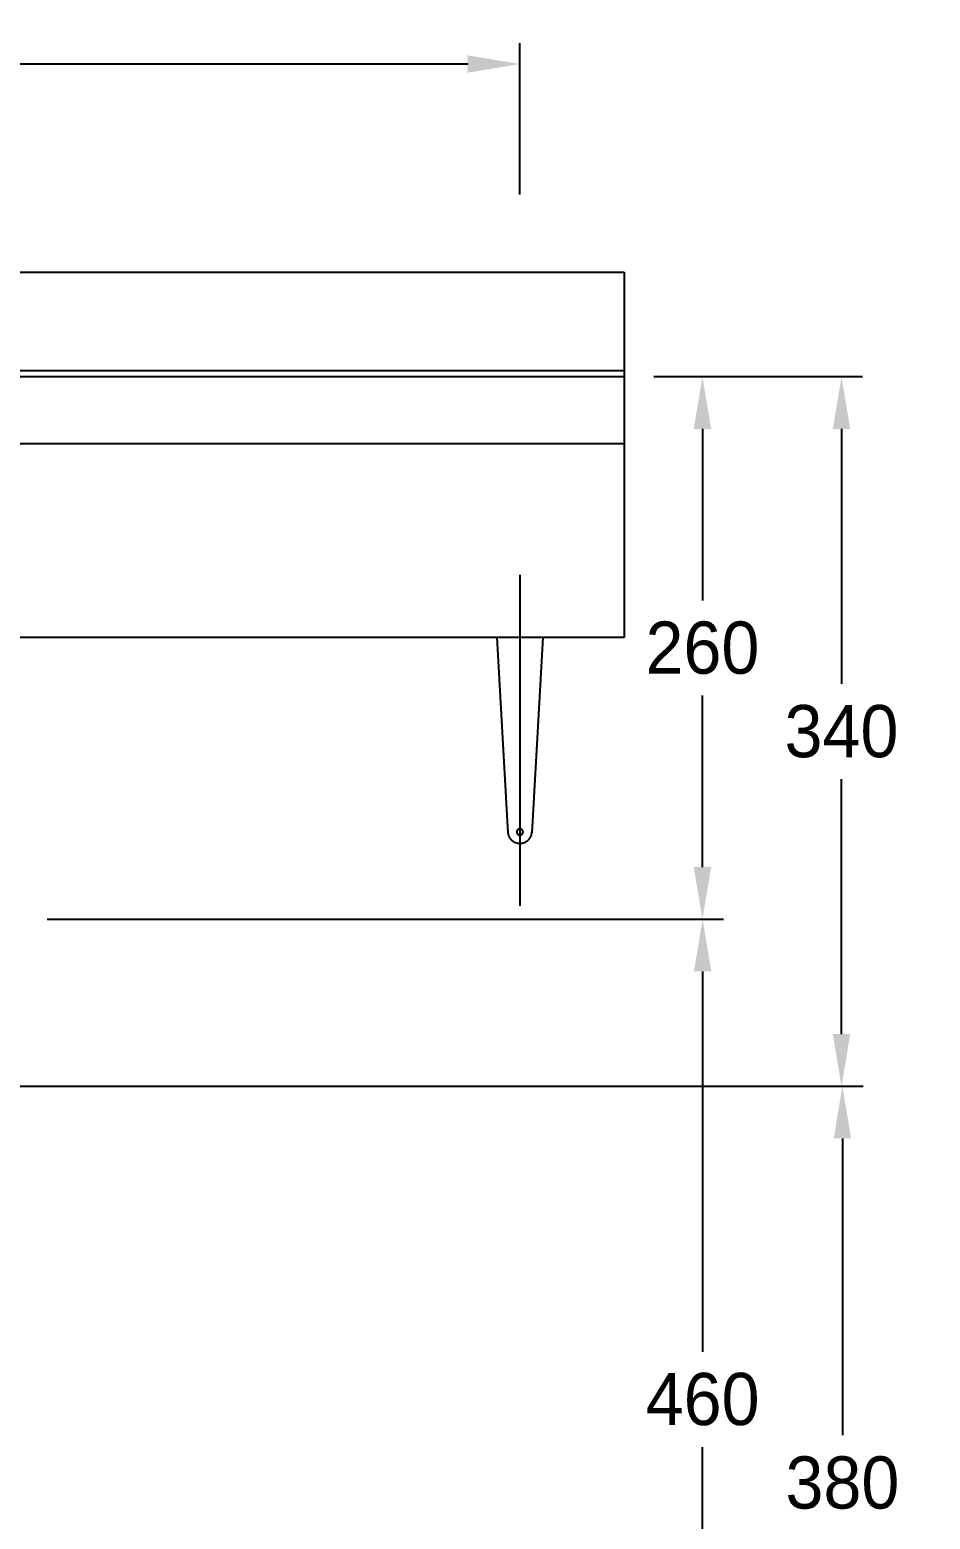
# Model space of a CAD drawing. Header units: millimetres. Extents: x 0 to 4460, y -80 to 3036.
# Drawn here: x 742 to 1173, y 355 to 1069 of the extents above; entities that cross this region are included whole.
import ezdxf
from ezdxf.lldxf.tags import DXFTag

# ---------------------------------------------------------------- set-up
doc = ezdxf.new("R2010")
doc.units = ezdxf.units.MM
doc.header["$LTSCALE"] = 0.5
doc.header["$MEASUREMENT"] = 0
for name, color, linetype in [('내부선 및 부속', 4, 'Continuous'), ('외형선', 3, 'Continuous'), ('중심선', 1, 'DASHED'), ('치수선', 7, 'Continuous')]:
    doc.layers.add(name, color=color, linetype=linetype)
doc.styles.add('____', font='')
doc.styles.get('____').set_extended_font_data('굴림')
tags = doc.linetypes.add('DASHDOT', pattern=[70, 31, -13, 13, -13]).pattern_tags.tags
tags[10:11] = [DXFTag(74, 4), DXFTag(75, 0), DXFTag(340, '0'), DXFTag(46, 0.0), DXFTag(50, 0.0), DXFTag(44, 0.0), DXFTag(45, 0.0)]
tags[8:9] = [DXFTag(74, 4), DXFTag(75, 0), DXFTag(340, '0'), DXFTag(46, 0.0), DXFTag(50, 0.0), DXFTag(44, 0.0), DXFTag(45, 0.0)]
tags[6:7] = [DXFTag(74, 4), DXFTag(75, 0), DXFTag(340, '0'), DXFTag(46, 0.0), DXFTag(50, 0.0), DXFTag(44, 0.0), DXFTag(45, 0.0)]
tags[4:5] = [DXFTag(74, 4), DXFTag(75, 0), DXFTag(340, '0'), DXFTag(46, 0.0), DXFTag(50, 0.0), DXFTag(44, 0.0), DXFTag(45, 0.0)]
tags = doc.linetypes.add('DASHED', pattern=[25.72, 12.86, -12.86]).pattern_tags.tags
tags[6:7] = [DXFTag(74, 4), DXFTag(75, 0), DXFTag(340, '0'), DXFTag(46, 0.0), DXFTag(50, 0.0), DXFTag(44, 0.0), DXFTag(45, 0.0)]
tags[4:5] = [DXFTag(74, 4), DXFTag(75, 0), DXFTag(340, '0'), DXFTag(46, 0.0), DXFTag(50, 0.0), DXFTag(44, 0.0), DXFTag(45, 0.0)]
doc.dimstyles.new('MSADIM', dxfattribs={"dimtxt": 35, "dimasz": 25, "dimexe": 10, "dimexo": 7.5, "dimgap": 0.09, "dimtad": 0, "dimtoh": 1, "dimdec": 0, "dimzin": 1, "dimdsep": 46, "dimtxsty": '____', "dimcen": 11.25, "dimadec": 0, "dimazin": 0, "dimtfac": 1, "dimtdec": 4, "dimtix": 1, "dimtmove": 0, "dimatfit": 3, "dimfxl": 1, "dimtolj": 1, "dimtzin": 1, "dimarcsym": 0})

# ---------------------------------------------------------------- blocks, each defined once
blk = doc.blocks.new('*D5')
at = {"layer": '치수선', "color": 0, "linetype": 'Continuous', "lineweight": -2, "transparency": 16777216}
for p, q in [((1040.57, 902.77), (1140.55, 902.77)), ((1130.55, 877.77), (1130.55, 755.6)), ((1130.55, 587.77), (1130.55, 709.94)), ((654.12, 562.77), (1140.55, 562.77))]:
    blk.add_line(p, q, dxfattribs=at)
at = {"layer": '치수선', "color": 0, "linetype": 'Continuous', "transparency": 16777216}
for points in [[(1126.38, 877.77), (1134.72, 877.77), (1130.55, 902.77)], [(1126.38, 587.77), (1134.72, 587.77), (1130.55, 562.77)]]:
    blk.add_solid(points, dxfattribs=at)
at = {"layer": '치수선', "color": 0, "linetype": 'Continuous', "transparency": 16777216, "insert": (1130.55, 732.77), "char_height": 25, "attachment_point": 5, "style": '____'}
blk.add_mtext('\\A1;340', dxfattribs=at)
blk = doc.blocks.new('*D13')
at = {"layer": '치수선', "color": 0, "linetype": 'Continuous', "lineweight": -2, "transparency": 16777216}
for p, q in [((1040.57, 902.77), (1073.91, 902.77)), ((1063.91, 877.77), (1063.91, 795.58)), ((1063.91, 667.77), (1063.91, 749.95)), ((749.82, 642.77), (1073.91, 642.77))]:
    blk.add_line(p, q, dxfattribs=at)
at = {"layer": '치수선', "color": 0, "linetype": 'Continuous', "transparency": 16777216}
for points in [[(1059.75, 877.77), (1068.08, 877.77), (1063.91, 902.77)], [(1059.75, 667.77), (1068.08, 667.77), (1063.91, 642.77)]]:
    blk.add_solid(points, dxfattribs=at)
at = {"layer": '치수선', "color": 0, "linetype": 'Continuous', "transparency": 16777216, "insert": (1063.91, 772.77), "char_height": 25, "attachment_point": 5, "style": '____'}
blk.add_mtext('\\A1;260', dxfattribs=at)
blk = doc.blocks.new('*D18')
at = {"layer": '치수선', "color": 0, "linetype": 'Continuous', "lineweight": -2, "transparency": 16777216}
for p, q in [((654.12, 562.77), (1140.99, 562.77)), ((1130.99, 537.77), (1130.99, 395.58)), ((1130.99, 207.77), (1130.99, 349.95)), ((1165.57, 182.77), (1120.99, 182.77))]:
    blk.add_line(p, q, dxfattribs=at)
at = {"layer": '치수선', "color": 0, "linetype": 'Continuous', "transparency": 16777216}
for points in [[(1126.83, 537.77), (1135.16, 537.77), (1130.99, 562.77)], [(1126.83, 207.77), (1135.16, 207.77), (1130.99, 182.77)]]:
    blk.add_solid(points, dxfattribs=at)
at = {"layer": '치수선', "color": 0, "linetype": 'Continuous', "transparency": 16777216, "insert": (1130.99, 372.77), "char_height": 25, "attachment_point": 5, "style": '____'}
blk.add_mtext('\\A1;380', dxfattribs=at)
blk = doc.blocks.new('*D21')
at = {"layer": '치수선', "color": 0, "linetype": 'Continuous', "lineweight": -2, "transparency": 16777216}
for p, q in [((749.82, 642.77), (1074, 642.77)), ((1064, 617.77), (1064, 435.6)), ((1064, 207.77), (1064, 389.94)), ((1095.57, 182.77), (1054, 182.77))]:
    blk.add_line(p, q, dxfattribs=at)
at = {"layer": '치수선', "color": 0, "linetype": 'Continuous', "transparency": 16777216}
for points in [[(1059.83, 617.77), (1068.17, 617.77), (1064, 642.77)], [(1059.83, 207.77), (1068.17, 207.77), (1064, 182.77)]]:
    blk.add_solid(points, dxfattribs=at)
at = {"layer": '치수선', "color": 0, "linetype": 'Continuous', "transparency": 16777216, "insert": (1064, 412.77), "char_height": 25, "attachment_point": 5, "style": '____'}
blk.add_mtext('\\A1;460', dxfattribs=at)
blk = doc.blocks.new('*D22')
at = {"layer": '치수선', "color": 0, "linetype": 'Continuous', "lineweight": -2, "transparency": 16777216}
for p, q in [((241.26, 990.06), (241.26, 1062.56)), ((976.42, 990.06), (976.42, 1062.56)), ((266.26, 1052.56), (571.69, 1052.56)), ((951.42, 1052.56), (645.99, 1052.56))]:
    blk.add_line(p, q, dxfattribs=at)
at = {"layer": '치수선', "color": 0, "linetype": 'Continuous', "transparency": 16777216}
for points in [[(266.26, 1056.72), (266.26, 1048.39), (241.26, 1052.56)], [(951.42, 1056.72), (951.42, 1048.39), (976.42, 1052.56)]]:
    blk.add_solid(points, dxfattribs=at)
at = {"layer": '치수선', "color": 0, "linetype": 'Continuous', "transparency": 16777216, "insert": (608.84, 1052.56), "char_height": 25, "attachment_point": 5, "style": '____'}
blk.add_mtext('\\A1;735', dxfattribs=at)

msp = doc.modelspace()

# ---------------------------------------------------------------- linework, layer by layer
at = {"layer": '내부선 및 부속', "linetype": 'Continuous'}
for points in [[(965.44, 777.77), (970.65, 684.19)], [(987.4, 777.77), (982.19, 684.19)], [(970.6, 685.26), (970.6, 685.12), (970.6, 684.97), (970.6, 684.83), (970.6, 684.68), (970.61, 684.54), (970.63, 684.39), (970.64, 684.25), (970.66, 684.1), (970.69, 683.95), (970.72, 683.81), (970.75, 683.66), (970.78, 683.52), (970.82, 683.38), (970.87, 683.23), (970.91, 683.09), (970.97, 682.95), (971.02, 682.81), (971.08, 682.67), (971.14, 682.54), (971.2, 682.4), (971.27, 682.27), (971.34, 682.14), (971.42, 682.01), (971.49, 681.89), (971.57, 681.76), (971.66, 681.64), (971.74, 681.52), (971.83, 681.41), (971.92, 681.29), (972.01, 681.18), (972.11, 681.08), (972.21, 680.97), (972.31, 680.87), (972.41, 680.77), (972.52, 680.67), (972.63, 680.57), (972.74, 680.48), (972.85, 680.39), (972.97, 680.3), (973.09, 680.21), (973.21, 680.13), (973.34, 680.05), (973.47, 679.97), (973.6, 679.9), (973.73, 679.83), (973.86, 679.76), (973.99, 679.7), (974.13, 679.64), (974.27, 679.58), (974.41, 679.53), (974.55, 679.48), (974.69, 679.43), (974.83, 679.39), (974.98, 679.35), (975.12, 679.32), (975.26, 679.29), (975.41, 679.26), (975.55, 679.23), (975.7, 679.21), (975.84, 679.2), (975.99, 679.19), (976.13, 679.18), (976.28, 679.17), (976.42, 679.17), (976.57, 679.17), (976.71, 679.18), (976.85, 679.19), (977, 679.2), (977.14, 679.22), (977.29, 679.24), (977.43, 679.26), (977.58, 679.29), (977.72, 679.32), (977.87, 679.35), (978.01, 679.39), (978.15, 679.43), (978.29, 679.48), (978.44, 679.53), (978.57, 679.58), (978.71, 679.64), (978.85, 679.7), (978.98, 679.77), (979.12, 679.83), (979.25, 679.9), (979.38, 679.98), (979.5, 680.05), (979.63, 680.13), (979.75, 680.22), (979.87, 680.3), (979.99, 680.39), (980.1, 680.48), (980.21, 680.58), (980.32, 680.67), (980.43, 680.77), (980.53, 680.87), (980.63, 680.98), (980.73, 681.08), (980.83, 681.19), (980.92, 681.3), (981.01, 681.41), (981.1, 681.53), (981.18, 681.65), (981.27, 681.77), (981.35, 681.89), (981.42, 682.02), (981.5, 682.15), (981.57, 682.28), (981.64, 682.41), (981.7, 682.54), (981.76, 682.68), (981.82, 682.82), (981.87, 682.96), (981.92, 683.1), (981.97, 683.24), (982.01, 683.38), (982.05, 683.53), (982.09, 683.67), (982.12, 683.81), (982.15, 683.96), (982.17, 684.11), (982.19, 684.25), (982.21, 684.4), (982.22, 684.54), (982.23, 684.69), (982.24, 684.83), (982.24, 684.98), (982.24, 685.12), (982.24, 685.27)], [(977.92, 684.61), (977.92, 684.64), (977.91, 684.67), (977.91, 684.71), (977.91, 684.74), (977.91, 684.78), (977.9, 684.81), (977.9, 684.85), (977.89, 684.88), (977.88, 684.92), (977.88, 684.95), (977.87, 684.98), (977.86, 685.02), (977.85, 685.05), (977.84, 685.09), (977.82, 685.12), (977.81, 685.16), (977.8, 685.19), (977.78, 685.23), (977.77, 685.26), (977.75, 685.3), (977.73, 685.33), (977.71, 685.36), (977.69, 685.39), (977.67, 685.43), (977.65, 685.46), (977.63, 685.49), (977.6, 685.52), (977.58, 685.55), (977.56, 685.58), (977.53, 685.61), (977.5, 685.64), (977.48, 685.67), (977.45, 685.69), (977.42, 685.72), (977.39, 685.75), (977.36, 685.77), (977.33, 685.79), (977.3, 685.82), (977.27, 685.84), (977.24, 685.86), (977.21, 685.88), (977.17, 685.9), (977.14, 685.92), (977.11, 685.94), (977.07, 685.95), (977.04, 685.97), (977, 685.99), (976.97, 686), (976.93, 686.01), (976.9, 686.03), (976.87, 686.04), (976.83, 686.05), (976.8, 686.06), (976.76, 686.07), (976.73, 686.07), (976.69, 686.08), (976.66, 686.09), (976.62, 686.09), (976.59, 686.1), (976.55, 686.1), (976.52, 686.1), (976.48, 686.1), (976.45, 686.1), (976.42, 686.11), (976.38, 686.1), (976.35, 686.1), (976.32, 686.1), (976.28, 686.1), (976.25, 686.1), (976.22, 686.09), (976.18, 686.09), (976.15, 686.08), (976.11, 686.07), (976.08, 686.07), (976.04, 686.06), (976.01, 686.05), (975.97, 686.04), (975.94, 686.03), (975.9, 686.01), (975.87, 686), (975.83, 685.99), (975.8, 685.97), (975.76, 685.95), (975.73, 685.94), (975.7, 685.92), (975.66, 685.9), (975.63, 685.88), (975.6, 685.86), (975.57, 685.84), (975.54, 685.82), (975.5, 685.79), (975.47, 685.77), (975.44, 685.75), (975.42, 685.72), (975.39, 685.69), (975.36, 685.67), (975.33, 685.64), (975.31, 685.61), (975.28, 685.58), (975.26, 685.55), (975.23, 685.52), (975.21, 685.49), (975.19, 685.46), (975.17, 685.43), (975.14, 685.39), (975.12, 685.36), (975.11, 685.33), (975.09, 685.3), (975.07, 685.26), (975.06, 685.23), (975.04, 685.19), (975.03, 685.16), (975.01, 685.12), (975, 685.09), (974.99, 685.05), (974.98, 685.02), (974.97, 684.98), (974.96, 684.95), (974.95, 684.92), (974.95, 684.88), (974.94, 684.85), (974.93, 684.81), (974.93, 684.78), (974.93, 684.74), (974.92, 684.71), (974.92, 684.67), (974.92, 684.64), (974.92, 684.61), (974.92, 684.57), (974.92, 684.54), (974.92, 684.51), (974.93, 684.47), (974.93, 684.44), (974.93, 684.4), (974.94, 684.37), (974.95, 684.34), (974.95, 684.3), (974.96, 684.27), (974.97, 684.23), (974.98, 684.2), (974.99, 684.16), (975, 684.13), (975.01, 684.09), (975.03, 684.06), (975.04, 684.02), (975.06, 683.99), (975.07, 683.95), (975.09, 683.92), (975.11, 683.89), (975.12, 683.85), (975.14, 683.82), (975.17, 683.79), (975.19, 683.76), (975.21, 683.73), (975.23, 683.69), (975.26, 683.66), (975.28, 683.63), (975.31, 683.61), (975.33, 683.58), (975.36, 683.55), (975.39, 683.52), (975.42, 683.5), (975.44, 683.47), (975.47, 683.45), (975.5, 683.42), (975.54, 683.4), (975.57, 683.38), (975.6, 683.35), (975.63, 683.33), (975.66, 683.31), (975.7, 683.3), (975.73, 683.28), (975.76, 683.26), (975.8, 683.24), (975.83, 683.23), (975.87, 683.22), (975.9, 683.2), (975.94, 683.19), (975.97, 683.18), (976.01, 683.17), (976.04, 683.16), (976.08, 683.15), (976.11, 683.14), (976.15, 683.14), (976.18, 683.13), (976.22, 683.12), (976.25, 683.12), (976.28, 683.12), (976.32, 683.11), (976.35, 683.11), (976.38, 683.11), (976.42, 683.11), (976.45, 683.11), (976.48, 683.11), (976.52, 683.11), (976.55, 683.12), (976.59, 683.12), (976.62, 683.12), (976.66, 683.13), (976.69, 683.14), (976.73, 683.14), (976.76, 683.15), (976.8, 683.16), (976.83, 683.17), (976.87, 683.18), (976.9, 683.19), (976.93, 683.2), (976.97, 683.22), (977, 683.23), (977.04, 683.24), (977.07, 683.26), (977.11, 683.28), (977.14, 683.3), (977.17, 683.31), (977.21, 683.33), (977.24, 683.35), (977.27, 683.38), (977.3, 683.4), (977.33, 683.42), (977.36, 683.45), (977.39, 683.47), (977.42, 683.5), (977.45, 683.52), (977.48, 683.55), (977.5, 683.58), (977.53, 683.61), (977.56, 683.63), (977.58, 683.66), (977.6, 683.69), (977.63, 683.73), (977.65, 683.76), (977.67, 683.79), (977.69, 683.82), (977.71, 683.85), (977.73, 683.89), (977.75, 683.92), (977.77, 683.95), (977.78, 683.99), (977.8, 684.02), (977.81, 684.06), (977.82, 684.09), (977.84, 684.13), (977.85, 684.16), (977.86, 684.2), (977.87, 684.23), (977.88, 684.27), (977.88, 684.3), (977.89, 684.34), (977.9, 684.37), (977.9, 684.4), (977.91, 684.44), (977.91, 684.47), (977.91, 684.51), (977.91, 684.54), (977.92, 684.57), (977.92, 684.61)]]:
    msp.add_lwpolyline(points, dxfattribs=at)
at = {"layer": '외형선', "linetype": 'Continuous'}
msp.add_line((1026.47, 952.77), (1026.47, 777.77), dxfattribs=at)
for points in [[(636.74, 952.77), (1026.47, 952.77)], [(191.26, 905.77), (1026.47, 905.77)], [(191.26, 902.77), (1026.47, 902.77)], [(191.26, 870.77), (1026.47, 870.77)], [(1026.47, 777.77), (191.26, 777.77)]]:
    msp.add_lwpolyline(points, dxfattribs=at)
at = {"layer": '중심선', "linetype": 'DASHDOT'}
msp.add_line((976.45, 807.77), (976.45, 649.17), dxfattribs=at)

# ---------------------------------------------------------------- dimensions: what is measured, and where the dimension line sits
at = {"layer": '치수선', "linetype": 'Continuous'}
dim = msp.add_linear_dim(base=(976.42, 1052.56), p1=(241.26, 982.56), p2=(976.42, 982.56), dimstyle='MSADIM', override={"dimtxt": 25, "dimgap": 10, "dimtih": 1}, dxfattribs=at)
dim.commit()
dim.dimension.update_dxf_attribs({"geometry": '*D22', "text_midpoint": (608.84, 1052.56)})
for base, p1, p2, picture, middle in [((1130.55, 902.77), (646.62, 562.77), (1033.07, 902.77), '*D5', (1130.55, 732.77)), ((1063.91, 902.77), (742.32, 642.77), (1033.07, 902.77), '*D13', (1063.91, 772.77)), ((1064, 642.77), (1103.07, 182.77), (742.32, 642.77), '*D21', (1064, 412.77)), ((1130.99, 562.77), (1173.07, 182.77), (646.62, 562.77), '*D18', (1130.99, 372.77))]:
    dim = msp.add_linear_dim(base=base, p1=p1, p2=p2, angle=90, dimstyle='MSADIM', override={"dimtxt": 25, "dimgap": 10, "dimtih": 1}, dxfattribs=at)
    dim.commit()
    dim.dimension.update_dxf_attribs({"geometry": picture, "text_midpoint": middle})

doc.saveas('drawing.dxf')
